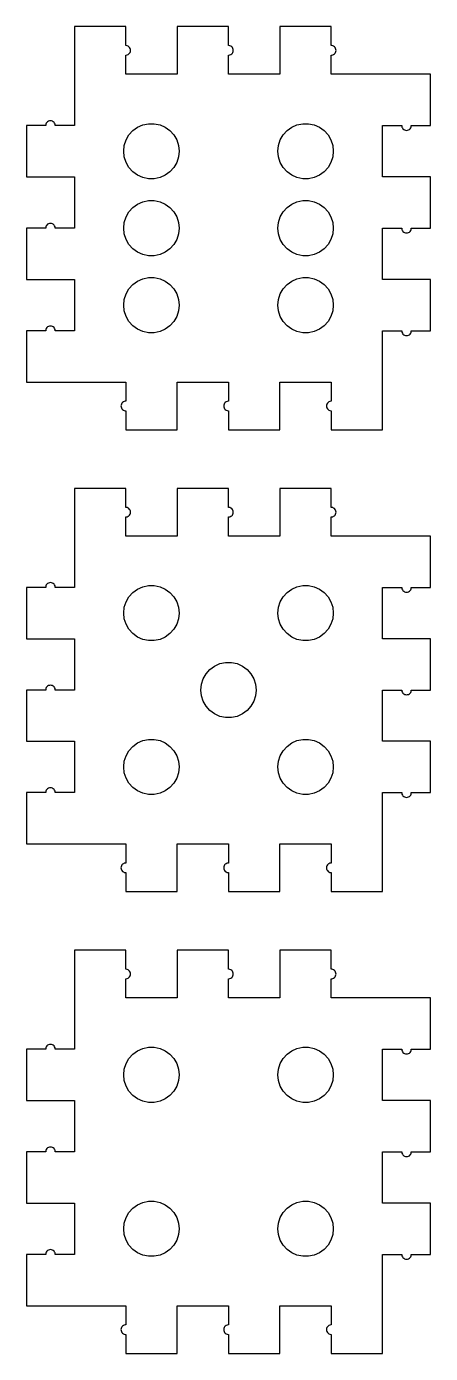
# Model space of a CAD drawing. Header units: metres. Extents: x -3 to 23, y -3 to 173.
# Drawn here: x -3.1 to 23.1, y 86.9 to 173.1 of the extents above; entities that cross this region are included whole.
import ezdxf

# ---------------------------------------------------------------- set-up
doc = ezdxf.new("R2010")
doc.units = ezdxf.units.M

msp = doc.modelspace()

# ---------------------------------------------------------------- linework, layer by layer
for p, q in [((3.33333, 173.1), (0, 173.1)), ((0, 173.1), (0, 166.667)), ((3.33333, 171.858), (3.33333, 173.1)), ((9.99998, 173.1), (6.66666, 173.1)), ((6.66666, 173.1), (6.66666, 170)), ((9.99998, 171.858), (9.99998, 173.1)), ((16.6667, 173.1), (13.3333, 173.1)), ((13.3333, 173.1), (13.3333, 170)), ((16.6667, 171.858), (16.6667, 173.1)), ((3.36572, 171.858), (3.33333, 171.858)), ((3.42912, 171.845), (3.36572, 171.858)), ((3.48833, 171.818), (3.42912, 171.845)), ((3.54076, 171.78), (3.48833, 171.818)), ((3.58412, 171.732), (3.54076, 171.78)), ((3.61653, 171.676), (3.58412, 171.732)), ((3.63655, 171.614), (3.61653, 171.676)), ((3.64333, 171.55), (3.63655, 171.614)), ((3.63655, 171.486), (3.64333, 171.55)), ((10.0324, 171.858), (9.99998, 171.858)), ((10.0958, 171.845), (10.0324, 171.858)), ((10.155, 171.818), (10.0958, 171.845)), ((10.2074, 171.78), (10.155, 171.818)), ((10.2508, 171.732), (10.2074, 171.78)), ((10.2832, 171.676), (10.2508, 171.732)), ((10.3032, 171.614), (10.2832, 171.676)), ((10.31, 171.55), (10.3032, 171.614)), ((10.3032, 171.486), (10.31, 171.55)), ((16.6991, 171.858), (16.6667, 171.858)), ((16.7625, 171.845), (16.6991, 171.858)), ((16.8217, 171.818), (16.7625, 171.845)), ((16.8741, 171.78), (16.8217, 171.818)), ((16.9174, 171.732), (16.8741, 171.78)), ((16.9499, 171.676), (16.9174, 171.732)), ((16.9699, 171.614), (16.9499, 171.676)), ((16.9767, 171.55), (16.9699, 171.614)), ((16.9699, 171.486), (16.9767, 171.55)), ((3.33333, 170), (3.33333, 171.242)), ((3.33333, 171.242), (3.36572, 171.242)), ((3.36572, 171.242), (3.42912, 171.255)), ((3.42912, 171.255), (3.48833, 171.282)), ((3.48833, 171.282), (3.54076, 171.32)), ((3.54076, 171.32), (3.58412, 171.368)), ((3.58412, 171.368), (3.61653, 171.424)), ((3.61653, 171.424), (3.63655, 171.486)), ((9.99998, 170), (9.99998, 171.242)), ((9.99998, 171.242), (10.0324, 171.242)), ((10.0324, 171.242), (10.0958, 171.255)), ((10.0958, 171.255), (10.155, 171.282)), ((10.155, 171.282), (10.2074, 171.32)), ((10.2074, 171.32), (10.2508, 171.368)), ((10.2508, 171.368), (10.2832, 171.424)), ((10.2832, 171.424), (10.3032, 171.486)), ((16.6667, 170), (16.6667, 171.242)), ((16.6667, 171.242), (16.6991, 171.242)), ((16.6991, 171.242), (16.7625, 171.255)), ((16.7625, 171.255), (16.8217, 171.282)), ((16.8217, 171.282), (16.8741, 171.32)), ((16.8741, 171.32), (16.9174, 171.368)), ((16.9174, 171.368), (16.9499, 171.424)), ((16.9499, 171.424), (16.9699, 171.486)), ((6.66666, 170), (3.33333, 170)), ((13.3333, 170), (9.99998, 170)), ((23.1, 170), (16.6667, 170)), ((23.1, 166.667), (23.1, 170)), ((-1.85829, 166.667), (-3.09999, 166.667)), ((-3.09999, 166.667), (-3.09999, 163.333)), ((-1.84482, 166.762), (-1.85829, 166.699)), ((-1.85829, 166.699), (-1.85829, 166.667)), ((-1.81845, 166.822), (-1.84482, 166.762)), ((-1.78036, 166.874), (-1.81845, 166.822)), ((-1.73219, 166.917), (-1.78036, 166.874)), ((-1.67607, 166.95), (-1.73219, 166.917)), ((-1.61444, 166.97), (-1.67607, 166.95)), ((-1.54999, 166.977), (-1.61444, 166.97)), ((-1.48553, 166.97), (-1.54999, 166.977)), ((-1.4239, 166.95), (-1.48553, 166.97)), ((-1.36777, 166.917), (-1.4239, 166.95)), ((-1.31961, 166.874), (-1.36777, 166.917)), ((-1.28152, 166.822), (-1.31961, 166.874)), ((-1.25516, 166.762), (-1.28152, 166.822)), ((-1.24168, 166.699), (-1.25516, 166.762)), ((-1.24168, 166.667), (-1.24168, 166.699)), ((0, 166.667), (-1.24168, 166.667)), ((3.79556, 166.338), (4.09999, 166.559)), ((4.09999, 166.559), (4.44376, 166.712)), ((4.44376, 166.712), (4.81184, 166.79)), ((4.81184, 166.79), (5.18814, 166.79)), ((5.18814, 166.79), (5.55623, 166.712)), ((5.55623, 166.712), (5.89999, 166.559)), ((5.89999, 166.559), (6.20442, 166.338)), ((13.7956, 166.338), (14.1, 166.559)), ((14.1, 166.559), (14.4438, 166.712)), ((14.4438, 166.712), (14.8118, 166.79)), ((14.8118, 166.79), (15.1881, 166.79)), ((15.1881, 166.79), (15.5562, 166.712)), ((15.5562, 166.712), (15.9, 166.559)), ((15.9, 166.559), (16.2044, 166.338)), ((20, 163.333), (20, 166.667)), ((20, 166.667), (21.2417, 166.667)), ((21.2417, 166.667), (21.2417, 166.634)), ((21.2417, 166.634), (21.2552, 166.571)), ((21.2552, 166.571), (21.2815, 166.512)), ((21.2815, 166.512), (21.3196, 166.459)), ((21.3196, 166.459), (21.3678, 166.416)), ((21.3678, 166.416), (21.4239, 166.383)), ((21.4239, 166.383), (21.4855, 166.363)), ((21.6144, 166.363), (21.6761, 166.383)), ((21.6761, 166.383), (21.7322, 166.416)), ((21.7322, 166.416), (21.7804, 166.459)), ((21.7804, 166.459), (21.8185, 166.512)), ((21.8185, 166.512), (21.8448, 166.571)), ((21.8448, 166.571), (21.8583, 166.634)), ((21.8583, 166.634), (21.8583, 166.667)), ((21.8583, 166.667), (23.1, 166.667)), ((3.23933, 165.374), (3.35561, 165.732)), ((3.35561, 165.732), (3.54376, 166.058)), ((3.54376, 166.058), (3.79556, 166.338)), ((6.20442, 166.338), (6.45622, 166.058)), ((6.45622, 166.058), (6.64438, 165.732)), ((6.64438, 165.732), (6.76065, 165.374)), ((13.2393, 165.374), (13.3556, 165.732)), ((13.3556, 165.732), (13.5438, 166.058)), ((13.5438, 166.058), (13.7956, 166.338)), ((16.2044, 166.338), (16.4562, 166.058)), ((16.4562, 166.058), (16.6444, 165.732)), ((16.6444, 165.732), (16.7607, 165.374)), ((21.4855, 166.363), (21.55, 166.357)), ((21.55, 166.357), (21.6144, 166.363)), ((3.2, 165), (3.23933, 165.374)), ((3.23933, 164.626), (3.2, 165)), ((6.76065, 165.374), (6.79999, 165)), ((6.79999, 165), (6.76065, 164.626)), ((13.2, 165), (13.2393, 165.374)), ((13.2393, 164.626), (13.2, 165)), ((16.7607, 165.374), (16.8, 165)), ((16.8, 165), (16.7607, 164.626)), ((3.35561, 164.268), (3.23933, 164.626)), ((3.54376, 163.942), (3.35561, 164.268)), ((3.79556, 163.662), (3.54376, 163.942)), ((6.45622, 163.942), (6.20442, 163.662)), ((6.64438, 164.268), (6.45622, 163.942)), ((6.76065, 164.626), (6.64438, 164.268)), ((13.3556, 164.268), (13.2393, 164.626)), ((13.5438, 163.942), (13.3556, 164.268)), ((13.7956, 163.662), (13.5438, 163.942)), ((16.4562, 163.942), (16.2044, 163.662)), ((16.6444, 164.268), (16.4562, 163.942)), ((16.7607, 164.626), (16.6444, 164.268)), ((-3.09999, 163.333), (0, 163.333)), ((0, 163.333), (0, 160)), ((4.09999, 163.441), (3.79556, 163.662)), ((4.44376, 163.288), (4.09999, 163.441)), ((4.81184, 163.21), (4.44376, 163.288)), ((5.18814, 163.21), (4.81184, 163.21)), ((5.55623, 163.288), (5.18814, 163.21)), ((5.89999, 163.441), (5.55623, 163.288)), ((6.20442, 163.662), (5.89999, 163.441)), ((14.1, 163.441), (13.7956, 163.662)), ((14.4438, 163.288), (14.1, 163.441)), ((14.8118, 163.21), (14.4438, 163.288)), ((15.1881, 163.21), (14.8118, 163.21)), ((15.5562, 163.288), (15.1881, 163.21)), ((15.9, 163.441), (15.5562, 163.288)), ((16.2044, 163.662), (15.9, 163.441)), ((23.1, 163.333), (20, 163.333)), ((23.1, 160), (23.1, 163.333)), ((3.54376, 161.058), (3.79556, 161.338)), ((3.79556, 161.338), (4.09999, 161.559)), ((4.09999, 161.559), (4.44376, 161.712)), ((4.44376, 161.712), (4.81184, 161.79)), ((4.81184, 161.79), (5.18814, 161.79)), ((5.18814, 161.79), (5.55623, 161.712)), ((5.55623, 161.712), (5.89999, 161.559)), ((5.89999, 161.559), (6.20442, 161.338)), ((6.20442, 161.338), (6.45622, 161.058)), ((13.5438, 161.058), (13.7956, 161.338)), ((13.7956, 161.338), (14.1, 161.559)), ((14.1, 161.559), (14.4438, 161.712)), ((14.4438, 161.712), (14.8118, 161.79)), ((14.8118, 161.79), (15.1881, 161.79)), ((15.1881, 161.79), (15.5562, 161.712)), ((15.5562, 161.712), (15.9, 161.559)), ((15.9, 161.559), (16.2044, 161.338)), ((16.2044, 161.338), (16.4562, 161.058)), ((3.2, 160), (3.23933, 160.374)), ((3.23933, 160.374), (3.35561, 160.732)), ((3.35561, 160.732), (3.54376, 161.058)), ((6.45622, 161.058), (6.64438, 160.732)), ((6.64438, 160.732), (6.76065, 160.374)), ((6.76065, 160.374), (6.79999, 160)), ((13.2, 160), (13.2393, 160.374)), ((13.2393, 160.374), (13.3556, 160.732)), ((13.3556, 160.732), (13.5438, 161.058)), ((16.4562, 161.058), (16.6444, 160.732)), ((16.6444, 160.732), (16.7607, 160.374)), ((16.7607, 160.374), (16.8, 160)), ((-1.85829, 160), (-3.09999, 160)), ((-3.09999, 160), (-3.09999, 156.667)), ((-1.84482, 160.096), (-1.85829, 160.032)), ((-1.85829, 160.032), (-1.85829, 160)), ((-1.81845, 160.155), (-1.84482, 160.096)), ((-1.78036, 160.207), (-1.81845, 160.155)), ((-1.73219, 160.251), (-1.78036, 160.207)), ((-1.67607, 160.283), (-1.73219, 160.251)), ((-1.61444, 160.303), (-1.67607, 160.283)), ((-1.54999, 160.31), (-1.61444, 160.303)), ((-1.48553, 160.303), (-1.54999, 160.31)), ((-1.4239, 160.283), (-1.48553, 160.303)), ((-1.36777, 160.251), (-1.4239, 160.283)), ((-1.31961, 160.207), (-1.36777, 160.251)), ((-1.28152, 160.155), (-1.31961, 160.207)), ((-1.25516, 160.096), (-1.28152, 160.155)), ((-1.24168, 160.032), (-1.25516, 160.096)), ((-1.24168, 160), (-1.24168, 160.032)), ((0, 160), (-1.24168, 160)), ((3.23933, 159.626), (3.2, 160)), ((3.35561, 159.268), (3.23933, 159.626)), ((6.76065, 159.626), (6.64438, 159.268)), ((6.79999, 160), (6.76065, 159.626)), ((13.2393, 159.626), (13.2, 160)), ((13.3556, 159.268), (13.2393, 159.626)), ((16.7607, 159.626), (16.6444, 159.268)), ((16.8, 160), (16.7607, 159.626)), ((20, 156.667), (20, 160)), ((20, 160), (21.2417, 160)), ((21.2417, 160), (21.2417, 159.968)), ((21.2417, 159.968), (21.2552, 159.904)), ((21.2552, 159.904), (21.2815, 159.845)), ((21.2815, 159.845), (21.3196, 159.793)), ((21.3196, 159.793), (21.3678, 159.749)), ((21.3678, 159.749), (21.4239, 159.717)), ((21.4239, 159.717), (21.4855, 159.697)), ((21.4855, 159.697), (21.55, 159.69)), ((21.55, 159.69), (21.6144, 159.697)), ((21.6144, 159.697), (21.6761, 159.717)), ((21.6761, 159.717), (21.7322, 159.749)), ((21.7322, 159.749), (21.7804, 159.793)), ((21.7804, 159.793), (21.8185, 159.845)), ((21.8185, 159.845), (21.8448, 159.904)), ((21.8448, 159.904), (21.8583, 159.968)), ((21.8583, 159.968), (21.8583, 160)), ((21.8583, 160), (23.1, 160)), ((3.54376, 158.942), (3.35561, 159.268)), ((3.79556, 158.662), (3.54376, 158.942)), ((4.09999, 158.441), (3.79556, 158.662)), ((6.20442, 158.662), (5.89999, 158.441)), ((6.45622, 158.942), (6.20442, 158.662)), ((6.64438, 159.268), (6.45622, 158.942)), ((13.5438, 158.942), (13.3556, 159.268)), ((13.7956, 158.662), (13.5438, 158.942)), ((14.1, 158.441), (13.7956, 158.662)), ((16.2044, 158.662), (15.9, 158.441)), ((16.4562, 158.942), (16.2044, 158.662)), ((16.6444, 159.268), (16.4562, 158.942)), ((4.44376, 158.288), (4.09999, 158.441)), ((4.81184, 158.21), (4.44376, 158.288)), ((5.18814, 158.21), (4.81184, 158.21)), ((5.55623, 158.288), (5.18814, 158.21)), ((5.89999, 158.441), (5.55623, 158.288)), ((14.4438, 158.288), (14.1, 158.441)), ((14.8118, 158.21), (14.4438, 158.288)), ((15.1881, 158.21), (14.8118, 158.21)), ((15.5562, 158.288), (15.1881, 158.21)), ((15.9, 158.441), (15.5562, 158.288)), ((-3.09999, 156.667), (0, 156.667)), ((0, 156.667), (0, 153.333)), ((3.35561, 155.732), (3.54376, 156.058)), ((3.54376, 156.058), (3.79556, 156.338)), ((3.79556, 156.338), (4.09999, 156.559)), ((4.09999, 156.559), (4.44376, 156.712)), ((4.44376, 156.712), (4.81184, 156.79)), ((4.81184, 156.79), (5.18814, 156.79)), ((5.18814, 156.79), (5.55623, 156.712)), ((5.55623, 156.712), (5.89999, 156.559)), ((5.89999, 156.559), (6.20442, 156.338)), ((6.20442, 156.338), (6.45622, 156.058)), ((6.45622, 156.058), (6.64438, 155.732)), ((13.3556, 155.732), (13.5438, 156.058)), ((13.5438, 156.058), (13.7956, 156.338)), ((13.7956, 156.338), (14.1, 156.559)), ((14.1, 156.559), (14.4438, 156.712)), ((14.4438, 156.712), (14.8118, 156.79)), ((14.8118, 156.79), (15.1881, 156.79)), ((15.1881, 156.79), (15.5562, 156.712)), ((15.5562, 156.712), (15.9, 156.559)), ((15.9, 156.559), (16.2044, 156.338)), ((16.2044, 156.338), (16.4562, 156.058)), ((16.4562, 156.058), (16.6444, 155.732)), ((23.1, 156.667), (20, 156.667)), ((23.1, 153.333), (23.1, 156.667)), ((3.2, 155), (3.23933, 155.374)), ((3.23933, 155.374), (3.35561, 155.732)), ((6.64438, 155.732), (6.76065, 155.374)), ((6.76065, 155.374), (6.79999, 155)), ((13.2, 155), (13.2393, 155.374)), ((13.2393, 155.374), (13.3556, 155.732)), ((16.6444, 155.732), (16.7607, 155.374)), ((16.7607, 155.374), (16.8, 155)), ((3.23933, 154.626), (3.2, 155)), ((3.35561, 154.268), (3.23933, 154.626)), ((6.76065, 154.626), (6.64438, 154.268)), ((6.79999, 155), (6.76065, 154.626)), ((13.2393, 154.626), (13.2, 155)), ((13.3556, 154.268), (13.2393, 154.626)), ((16.7607, 154.626), (16.6444, 154.268)), ((16.8, 155), (16.7607, 154.626)), ((-1.81845, 153.488), (-1.84482, 153.429)), ((-1.78036, 153.541), (-1.81845, 153.488)), ((-1.73219, 153.584), (-1.78036, 153.541)), ((-1.67607, 153.617), (-1.73219, 153.584)), ((-1.61444, 153.637), (-1.67607, 153.617)), ((-1.54999, 153.643), (-1.61444, 153.637)), ((-1.48553, 153.637), (-1.54999, 153.643)), ((-1.4239, 153.617), (-1.48553, 153.637)), ((-1.36777, 153.584), (-1.4239, 153.617)), ((-1.31961, 153.541), (-1.36777, 153.584)), ((-1.28152, 153.488), (-1.31961, 153.541)), ((-1.25516, 153.429), (-1.28152, 153.488)), ((3.54376, 153.942), (3.35561, 154.268)), ((3.79556, 153.662), (3.54376, 153.942)), ((4.09999, 153.441), (3.79556, 153.662)), ((4.44376, 153.288), (4.09999, 153.441)), ((5.89999, 153.441), (5.55623, 153.288)), ((6.20442, 153.662), (5.89999, 153.441)), ((6.45622, 153.942), (6.20442, 153.662)), ((6.64438, 154.268), (6.45622, 153.942)), ((13.5438, 153.942), (13.3556, 154.268)), ((13.7956, 153.662), (13.5438, 153.942)), ((14.1, 153.441), (13.7956, 153.662)), ((14.4438, 153.288), (14.1, 153.441)), ((15.9, 153.441), (15.5562, 153.288)), ((16.2044, 153.662), (15.9, 153.441)), ((16.4562, 153.942), (16.2044, 153.662)), ((16.6444, 154.268), (16.4562, 153.942)), ((-1.85829, 153.333), (-3.09999, 153.333)), ((-3.09999, 153.333), (-3.09999, 150)), ((-1.84482, 153.429), (-1.85829, 153.366)), ((-1.85829, 153.366), (-1.85829, 153.333)), ((-1.24168, 153.366), (-1.25516, 153.429)), ((-1.24168, 153.333), (-1.24168, 153.366)), ((0, 153.333), (-1.24168, 153.333)), ((4.81184, 153.21), (4.44376, 153.288)), ((5.18814, 153.21), (4.81184, 153.21)), ((5.55623, 153.288), (5.18814, 153.21)), ((14.8118, 153.21), (14.4438, 153.288)), ((15.1881, 153.21), (14.8118, 153.21)), ((15.5562, 153.288), (15.1881, 153.21)), ((20, 146.9), (20, 153.333)), ((20, 153.333), (21.2417, 153.333)), ((21.2417, 153.333), (21.2417, 153.301)), ((21.2417, 153.301), (21.2552, 153.238)), ((21.2552, 153.238), (21.2815, 153.178)), ((21.2815, 153.178), (21.3196, 153.126)), ((21.3196, 153.126), (21.3678, 153.083)), ((21.3678, 153.083), (21.4239, 153.05)), ((21.4239, 153.05), (21.4855, 153.03)), ((21.4855, 153.03), (21.55, 153.023)), ((21.55, 153.023), (21.6144, 153.03)), ((21.6144, 153.03), (21.6761, 153.05)), ((21.6761, 153.05), (21.7322, 153.083)), ((21.7322, 153.083), (21.7804, 153.126)), ((21.7804, 153.126), (21.8185, 153.178)), ((21.8185, 153.178), (21.8448, 153.238)), ((21.8448, 153.238), (21.8583, 153.301)), ((21.8583, 153.301), (21.8583, 153.333)), ((21.8583, 153.333), (23.1, 153.333)), ((-3.09999, 150), (3.33334, 150)), ((3.33334, 150), (3.33334, 148.758)), ((6.66667, 150), (10, 150)), ((6.66667, 146.9), (6.66667, 150)), ((10, 150), (10, 148.758)), ((13.3333, 146.9), (13.3333, 150)), ((13.3333, 150), (16.6667, 150)), ((16.6667, 150), (16.6667, 148.758)), ((3.03012, 148.514), (3.02335, 148.45)), ((3.02335, 148.45), (3.03012, 148.386)), ((3.05014, 148.576), (3.03012, 148.514)), ((3.03012, 148.386), (3.05014, 148.324)), ((3.08255, 148.632), (3.05014, 148.576)), ((3.05014, 148.324), (3.08255, 148.268)), ((3.12592, 148.68), (3.08255, 148.632)), ((3.08255, 148.268), (3.12592, 148.22)), ((3.17834, 148.718), (3.12592, 148.68)), ((3.23755, 148.745), (3.17834, 148.718)), ((3.30095, 148.758), (3.23755, 148.745)), ((3.33334, 148.758), (3.30095, 148.758)), ((9.69679, 148.514), (9.69002, 148.45)), ((9.69002, 148.45), (9.69679, 148.386)), ((9.71681, 148.576), (9.69679, 148.514)), ((9.69679, 148.386), (9.71681, 148.324)), ((9.74922, 148.632), (9.71681, 148.576)), ((9.71681, 148.324), (9.74922, 148.268)), ((9.79259, 148.68), (9.74922, 148.632)), ((9.74922, 148.268), (9.79259, 148.22)), ((9.84502, 148.718), (9.79259, 148.68)), ((9.90422, 148.745), (9.84502, 148.718)), ((9.96762, 148.758), (9.90422, 148.745)), ((10, 148.758), (9.96762, 148.758)), ((16.3634, 148.514), (16.3567, 148.45)), ((16.3567, 148.45), (16.3634, 148.386)), ((16.3835, 148.576), (16.3634, 148.514)), ((16.3634, 148.386), (16.3835, 148.324)), ((16.4159, 148.632), (16.3835, 148.576)), ((16.3835, 148.324), (16.4159, 148.268)), ((16.4592, 148.68), (16.4159, 148.632)), ((16.4159, 148.268), (16.4592, 148.22)), ((16.5117, 148.718), (16.4592, 148.68)), ((16.5709, 148.745), (16.5117, 148.718)), ((16.6343, 148.758), (16.5709, 148.745)), ((16.6667, 148.758), (16.6343, 148.758)), ((3.12592, 148.22), (3.17834, 148.182)), ((3.17834, 148.182), (3.23755, 148.155)), ((3.23755, 148.155), (3.30095, 148.142)), ((3.30095, 148.142), (3.33334, 148.142)), ((3.33334, 148.142), (3.33334, 146.9)), ((9.79259, 148.22), (9.84502, 148.182)), ((9.84502, 148.182), (9.90422, 148.155)), ((9.90422, 148.155), (9.96762, 148.142)), ((9.96762, 148.142), (10, 148.142)), ((10, 148.142), (10, 146.9)), ((16.4592, 148.22), (16.5117, 148.182)), ((16.5117, 148.182), (16.5709, 148.155)), ((16.5709, 148.155), (16.6343, 148.142)), ((16.6343, 148.142), (16.6667, 148.142)), ((16.6667, 148.142), (16.6667, 146.9)), ((3.33334, 146.9), (6.66667, 146.9)), ((10, 146.9), (13.3333, 146.9)), ((16.6667, 146.9), (20, 146.9)), ((3.33333, 143.1), (0, 143.1)), ((0, 143.1), (0, 136.667)), ((3.33333, 141.858), (3.33333, 143.1)), ((9.99998, 143.1), (6.66666, 143.1)), ((6.66666, 143.1), (6.66666, 140)), ((9.99998, 141.858), (9.99998, 143.1)), ((16.6667, 143.1), (13.3333, 143.1)), ((13.3333, 143.1), (13.3333, 140)), ((16.6667, 141.858), (16.6667, 143.1)), ((3.36572, 141.858), (3.33333, 141.858)), ((3.42912, 141.845), (3.36572, 141.858)), ((3.48833, 141.818), (3.42912, 141.845)), ((3.54076, 141.78), (3.48833, 141.818)), ((3.58412, 141.732), (3.54076, 141.78)), ((3.54076, 141.32), (3.58412, 141.368)), ((3.61653, 141.676), (3.58412, 141.732)), ((3.58412, 141.368), (3.61653, 141.424)), ((3.63655, 141.614), (3.61653, 141.676)), ((3.61653, 141.424), (3.63655, 141.486)), ((3.64333, 141.55), (3.63655, 141.614)), ((3.63655, 141.486), (3.64333, 141.55)), ((10.0324, 141.858), (9.99998, 141.858)), ((10.0958, 141.845), (10.0324, 141.858)), ((10.155, 141.818), (10.0958, 141.845)), ((10.2074, 141.78), (10.155, 141.818)), ((10.2508, 141.732), (10.2074, 141.78)), ((10.2074, 141.32), (10.2508, 141.368)), ((10.2832, 141.676), (10.2508, 141.732)), ((10.2508, 141.368), (10.2832, 141.424)), ((10.3032, 141.614), (10.2832, 141.676)), ((10.2832, 141.424), (10.3032, 141.486)), ((10.31, 141.55), (10.3032, 141.614)), ((10.3032, 141.486), (10.31, 141.55)), ((16.6991, 141.858), (16.6667, 141.858)), ((16.7625, 141.845), (16.6991, 141.858)), ((16.8217, 141.818), (16.7625, 141.845)), ((16.8741, 141.78), (16.8217, 141.818)), ((16.9174, 141.732), (16.8741, 141.78)), ((16.8741, 141.32), (16.9174, 141.368)), ((16.9499, 141.676), (16.9174, 141.732)), ((16.9174, 141.368), (16.9499, 141.424)), ((16.9699, 141.614), (16.9499, 141.676)), ((16.9499, 141.424), (16.9699, 141.486)), ((16.9767, 141.55), (16.9699, 141.614)), ((16.9699, 141.486), (16.9767, 141.55)), ((3.33333, 140), (3.33333, 141.242)), ((3.33333, 141.242), (3.36572, 141.242)), ((3.36572, 141.242), (3.42912, 141.255)), ((3.42912, 141.255), (3.48833, 141.282)), ((3.48833, 141.282), (3.54076, 141.32)), ((9.99998, 140), (9.99998, 141.242)), ((9.99998, 141.242), (10.0324, 141.242)), ((10.0324, 141.242), (10.0958, 141.255)), ((10.0958, 141.255), (10.155, 141.282)), ((10.155, 141.282), (10.2074, 141.32)), ((16.6667, 140), (16.6667, 141.242)), ((16.6667, 141.242), (16.6991, 141.242)), ((16.6991, 141.242), (16.7625, 141.255)), ((16.7625, 141.255), (16.8217, 141.282)), ((16.8217, 141.282), (16.8741, 141.32)), ((6.66666, 140), (3.33333, 140)), ((13.3333, 140), (9.99998, 140)), ((23.1, 140), (16.6667, 140)), ((23.1, 136.667), (23.1, 140)), ((-1.85829, 136.667), (-3.09999, 136.667)), ((-3.09999, 136.667), (-3.09999, 133.333)), ((-1.84482, 136.762), (-1.85829, 136.699)), ((-1.85829, 136.699), (-1.85829, 136.667)), ((-1.81845, 136.822), (-1.84482, 136.762)), ((-1.78036, 136.874), (-1.81845, 136.822)), ((-1.73219, 136.917), (-1.78036, 136.874)), ((-1.67607, 136.95), (-1.73219, 136.917)), ((-1.61444, 136.97), (-1.67607, 136.95)), ((-1.54999, 136.977), (-1.61444, 136.97)), ((-1.48553, 136.97), (-1.54999, 136.977)), ((-1.4239, 136.95), (-1.48553, 136.97)), ((-1.36777, 136.917), (-1.4239, 136.95)), ((-1.31961, 136.874), (-1.36777, 136.917)), ((-1.28152, 136.822), (-1.31961, 136.874)), ((-1.25516, 136.762), (-1.28152, 136.822)), ((-1.24168, 136.699), (-1.25516, 136.762)), ((-1.24168, 136.667), (-1.24168, 136.699)), ((0, 136.667), (-1.24168, 136.667)), ((3.54376, 136.058), (3.79556, 136.338)), ((3.79556, 136.338), (4.09999, 136.559)), ((4.09999, 136.559), (4.44376, 136.712)), ((4.44376, 136.712), (4.81184, 136.79)), ((4.81184, 136.79), (5.18814, 136.79)), ((5.18814, 136.79), (5.55623, 136.712)), ((5.55623, 136.712), (5.89999, 136.559)), ((5.89999, 136.559), (6.20442, 136.338)), ((6.20442, 136.338), (6.45622, 136.058)), ((13.5438, 136.058), (13.7956, 136.338)), ((13.7956, 136.338), (14.1, 136.559)), ((14.1, 136.559), (14.4438, 136.712)), ((14.4438, 136.712), (14.8118, 136.79)), ((14.8118, 136.79), (15.1881, 136.79)), ((15.1881, 136.79), (15.5562, 136.712)), ((15.5562, 136.712), (15.9, 136.559)), ((15.9, 136.559), (16.2044, 136.338)), ((16.2044, 136.338), (16.4562, 136.058)), ((20, 133.333), (20, 136.667)), ((20, 136.667), (21.2417, 136.667)), ((21.2417, 136.667), (21.2417, 136.634)), ((21.2417, 136.634), (21.2552, 136.571)), ((21.2552, 136.571), (21.2815, 136.512)), ((21.2815, 136.512), (21.3196, 136.459)), ((21.3196, 136.459), (21.3678, 136.416)), ((21.3678, 136.416), (21.4239, 136.383)), ((21.4239, 136.383), (21.4855, 136.363)), ((21.4855, 136.363), (21.55, 136.357)), ((21.55, 136.357), (21.6144, 136.363)), ((21.6144, 136.363), (21.6761, 136.383)), ((21.6761, 136.383), (21.7322, 136.416)), ((21.7322, 136.416), (21.7804, 136.459)), ((21.7804, 136.459), (21.8185, 136.512)), ((21.8185, 136.512), (21.8448, 136.571)), ((21.8448, 136.571), (21.8583, 136.634)), ((21.8583, 136.634), (21.8583, 136.667)), ((21.8583, 136.667), (23.1, 136.667)), ((3.2, 135), (3.23933, 135.374)), ((3.23933, 135.374), (3.35561, 135.732)), ((3.35561, 135.732), (3.54376, 136.058)), ((6.45622, 136.058), (6.64438, 135.732)), ((6.64438, 135.732), (6.76065, 135.374)), ((6.76065, 135.374), (6.79999, 135)), ((13.2, 135), (13.2393, 135.374)), ((13.2393, 135.374), (13.3556, 135.732)), ((13.3556, 135.732), (13.5438, 136.058)), ((16.4562, 136.058), (16.6444, 135.732)), ((16.6444, 135.732), (16.7607, 135.374)), ((16.7607, 135.374), (16.8, 135)), ((3.23933, 134.626), (3.2, 135)), ((3.35561, 134.268), (3.23933, 134.626)), ((6.76065, 134.626), (6.64438, 134.268)), ((6.79999, 135), (6.76065, 134.626)), ((13.2393, 134.626), (13.2, 135)), ((13.3556, 134.268), (13.2393, 134.626)), ((16.7607, 134.626), (16.6444, 134.268)), ((16.8, 135), (16.7607, 134.626)), ((3.54376, 133.942), (3.35561, 134.268)), ((3.79556, 133.662), (3.54376, 133.942)), ((4.09999, 133.441), (3.79556, 133.662)), ((6.20442, 133.662), (5.89999, 133.441)), ((6.45622, 133.942), (6.20442, 133.662)), ((6.64438, 134.268), (6.45622, 133.942)), ((13.5438, 133.942), (13.3556, 134.268)), ((13.7956, 133.662), (13.5438, 133.942)), ((14.1, 133.441), (13.7956, 133.662)), ((16.2044, 133.662), (15.9, 133.441)), ((16.4562, 133.942), (16.2044, 133.662)), ((16.6444, 134.268), (16.4562, 133.942)), ((-3.09999, 133.333), (0, 133.333)), ((0, 133.333), (0, 130)), ((4.44376, 133.288), (4.09999, 133.441)), ((4.81184, 133.21), (4.44376, 133.288)), ((5.18814, 133.21), (4.81184, 133.21)), ((5.55623, 133.288), (5.18814, 133.21)), ((5.89999, 133.441), (5.55623, 133.288)), ((14.4438, 133.288), (14.1, 133.441)), ((14.8118, 133.21), (14.4438, 133.288)), ((15.1881, 133.21), (14.8118, 133.21)), ((15.5562, 133.288), (15.1881, 133.21)), ((15.9, 133.441), (15.5562, 133.288)), ((23.1, 133.333), (20, 133.333)), ((23.1, 130), (23.1, 133.333)), ((8.35561, 130.732), (8.54376, 131.058)), ((8.54376, 131.058), (8.79556, 131.338)), ((8.79556, 131.338), (9.09999, 131.559)), ((9.09999, 131.559), (9.44376, 131.712)), ((9.44376, 131.712), (9.81184, 131.79)), ((9.81184, 131.79), (10.1881, 131.79)), ((10.1881, 131.79), (10.5562, 131.712)), ((10.5562, 131.712), (10.9, 131.559)), ((10.9, 131.559), (11.2044, 131.338)), ((11.2044, 131.338), (11.4562, 131.058)), ((11.4562, 131.058), (11.6444, 130.732)), ((-1.78036, 130.207), (-1.81845, 130.155)), ((-1.73219, 130.251), (-1.78036, 130.207)), ((-1.67607, 130.283), (-1.73219, 130.251)), ((-1.61444, 130.303), (-1.67607, 130.283)), ((-1.54999, 130.31), (-1.61444, 130.303)), ((-1.48553, 130.303), (-1.54999, 130.31)), ((-1.4239, 130.283), (-1.48553, 130.303)), ((-1.36777, 130.251), (-1.4239, 130.283)), ((-1.31961, 130.207), (-1.36777, 130.251)), ((-1.28152, 130.155), (-1.31961, 130.207)), ((8.2, 130), (8.23933, 130.374)), ((8.23933, 130.374), (8.35561, 130.732)), ((11.6444, 130.732), (11.7607, 130.374)), ((11.7607, 130.374), (11.8, 130)), ((-1.85829, 130), (-3.09999, 130)), ((-3.09999, 130), (-3.09999, 126.667)), ((-1.84482, 130.096), (-1.85829, 130.032)), ((-1.85829, 130.032), (-1.85829, 130)), ((-1.81845, 130.155), (-1.84482, 130.096)), ((-1.25516, 130.096), (-1.28152, 130.155)), ((-1.24168, 130.032), (-1.25516, 130.096)), ((-1.24168, 130), (-1.24168, 130.032)), ((0, 130), (-1.24168, 130)), ((8.23933, 129.626), (8.2, 130)), ((8.35561, 129.268), (8.23933, 129.626)), ((11.7607, 129.626), (11.6444, 129.268)), ((11.8, 130), (11.7607, 129.626)), ((20, 126.667), (20, 130)), ((20, 130), (21.2417, 130)), ((21.2417, 130), (21.2417, 129.968)), ((21.2417, 129.968), (21.2552, 129.904)), ((21.2552, 129.904), (21.2815, 129.845)), ((21.2815, 129.845), (21.3196, 129.793)), ((21.3196, 129.793), (21.3678, 129.749)), ((21.3678, 129.749), (21.4239, 129.717)), ((21.4239, 129.717), (21.4855, 129.697)), ((21.4855, 129.697), (21.55, 129.69)), ((21.55, 129.69), (21.6144, 129.697)), ((21.6144, 129.697), (21.6761, 129.717)), ((21.6761, 129.717), (21.7322, 129.749)), ((21.7322, 129.749), (21.7804, 129.793)), ((21.7804, 129.793), (21.8185, 129.845)), ((21.8185, 129.845), (21.8448, 129.904)), ((21.8448, 129.904), (21.8583, 129.968)), ((21.8583, 129.968), (21.8583, 130)), ((21.8583, 130), (23.1, 130)), ((8.54376, 128.942), (8.35561, 129.268)), ((8.79556, 128.662), (8.54376, 128.942)), ((9.09999, 128.441), (8.79556, 128.662)), ((9.44376, 128.288), (9.09999, 128.441)), ((10.9, 128.441), (10.5562, 128.288)), ((11.2044, 128.662), (10.9, 128.441)), ((11.4562, 128.942), (11.2044, 128.662)), ((11.6444, 129.268), (11.4562, 128.942)), ((9.81184, 128.21), (9.44376, 128.288)), ((10.1881, 128.21), (9.81184, 128.21)), ((10.5562, 128.288), (10.1881, 128.21)), ((4.44376, 126.712), (4.81184, 126.79)), ((4.81184, 126.79), (5.18814, 126.79)), ((5.18814, 126.79), (5.55623, 126.712)), ((14.4438, 126.712), (14.8118, 126.79)), ((14.8118, 126.79), (15.1881, 126.79)), ((15.1881, 126.79), (15.5562, 126.712)), ((-3.09999, 126.667), (0, 126.667)), ((0, 126.667), (0, 123.333)), ((3.35561, 125.732), (3.54376, 126.058)), ((3.54376, 126.058), (3.79556, 126.338)), ((3.79556, 126.338), (4.09999, 126.559)), ((4.09999, 126.559), (4.44376, 126.712)), ((5.55623, 126.712), (5.89999, 126.559)), ((5.89999, 126.559), (6.20442, 126.338)), ((6.20442, 126.338), (6.45622, 126.058)), ((6.45622, 126.058), (6.64438, 125.732)), ((13.3556, 125.732), (13.5438, 126.058)), ((13.5438, 126.058), (13.7956, 126.338)), ((13.7956, 126.338), (14.1, 126.559)), ((14.1, 126.559), (14.4438, 126.712)), ((15.5562, 126.712), (15.9, 126.559)), ((15.9, 126.559), (16.2044, 126.338)), ((16.2044, 126.338), (16.4562, 126.058)), ((16.4562, 126.058), (16.6444, 125.732)), ((23.1, 126.667), (20, 126.667)), ((23.1, 123.333), (23.1, 126.667)), ((3.2, 125), (3.23933, 125.374)), ((3.23933, 124.626), (3.2, 125)), ((3.23933, 125.374), (3.35561, 125.732)), ((6.64438, 125.732), (6.76065, 125.374)), ((6.76065, 125.374), (6.79999, 125)), ((6.79999, 125), (6.76065, 124.626)), ((13.2, 125), (13.2393, 125.374)), ((13.2393, 124.626), (13.2, 125)), ((13.2393, 125.374), (13.3556, 125.732)), ((16.6444, 125.732), (16.7607, 125.374)), ((16.7607, 125.374), (16.8, 125)), ((16.8, 125), (16.7607, 124.626)), ((3.35561, 124.268), (3.23933, 124.626)), ((3.54376, 123.942), (3.35561, 124.268)), ((6.64438, 124.268), (6.45622, 123.942)), ((6.76065, 124.626), (6.64438, 124.268)), ((13.3556, 124.268), (13.2393, 124.626)), ((13.5438, 123.942), (13.3556, 124.268)), ((16.6444, 124.268), (16.4562, 123.942)), ((16.7607, 124.626), (16.6444, 124.268)), ((-1.85829, 123.333), (-3.09999, 123.333)), ((-3.09999, 123.333), (-3.09999, 120)), ((-1.84482, 123.429), (-1.85829, 123.366)), ((-1.85829, 123.366), (-1.85829, 123.333)), ((-1.81845, 123.488), (-1.84482, 123.429)), ((-1.78036, 123.541), (-1.81845, 123.488)), ((-1.73219, 123.584), (-1.78036, 123.541)), ((-1.67607, 123.617), (-1.73219, 123.584)), ((-1.61444, 123.637), (-1.67607, 123.617)), ((-1.54999, 123.643), (-1.61444, 123.637)), ((-1.48553, 123.637), (-1.54999, 123.643)), ((-1.4239, 123.617), (-1.48553, 123.637)), ((-1.36777, 123.584), (-1.4239, 123.617)), ((-1.31961, 123.541), (-1.36777, 123.584)), ((-1.28152, 123.488), (-1.31961, 123.541)), ((-1.25516, 123.429), (-1.28152, 123.488)), ((-1.24168, 123.366), (-1.25516, 123.429)), ((-1.24168, 123.333), (-1.24168, 123.366)), ((0, 123.333), (-1.24168, 123.333)), ((3.79556, 123.662), (3.54376, 123.942)), ((4.09999, 123.441), (3.79556, 123.662)), ((4.44376, 123.288), (4.09999, 123.441)), ((4.81184, 123.21), (4.44376, 123.288)), ((5.55623, 123.288), (5.18814, 123.21)), ((5.89999, 123.441), (5.55623, 123.288)), ((6.20442, 123.662), (5.89999, 123.441)), ((6.45622, 123.942), (6.20442, 123.662)), ((13.7956, 123.662), (13.5438, 123.942)), ((14.1, 123.441), (13.7956, 123.662)), ((14.4438, 123.288), (14.1, 123.441)), ((14.8118, 123.21), (14.4438, 123.288)), ((15.5562, 123.288), (15.1881, 123.21)), ((15.9, 123.441), (15.5562, 123.288)), ((16.2044, 123.662), (15.9, 123.441)), ((16.4562, 123.942), (16.2044, 123.662)), ((20, 116.9), (20, 123.333)), ((20, 123.333), (21.2417, 123.333)), ((21.2417, 123.333), (21.2417, 123.301)), ((21.2417, 123.301), (21.2552, 123.238)), ((21.8448, 123.238), (21.8583, 123.301)), ((21.8583, 123.301), (21.8583, 123.333)), ((21.8583, 123.333), (23.1, 123.333)), ((5.18814, 123.21), (4.81184, 123.21)), ((15.1881, 123.21), (14.8118, 123.21)), ((21.2552, 123.238), (21.2815, 123.178)), ((21.2815, 123.178), (21.3196, 123.126)), ((21.3196, 123.126), (21.3678, 123.083)), ((21.3678, 123.083), (21.4239, 123.05)), ((21.4239, 123.05), (21.4855, 123.03)), ((21.4855, 123.03), (21.55, 123.023)), ((21.55, 123.023), (21.6144, 123.03)), ((21.6144, 123.03), (21.6761, 123.05)), ((21.6761, 123.05), (21.7322, 123.083)), ((21.7322, 123.083), (21.7804, 123.126)), ((21.7804, 123.126), (21.8185, 123.178)), ((21.8185, 123.178), (21.8448, 123.238)), ((-3.09999, 120), (3.33334, 120)), ((3.33334, 120), (3.33334, 118.758)), ((6.66667, 120), (10, 120)), ((6.66667, 116.9), (6.66667, 120)), ((10, 120), (10, 118.758)), ((13.3333, 116.9), (13.3333, 120)), ((13.3333, 120), (16.6667, 120)), ((16.6667, 120), (16.6667, 118.758)), ((3.03012, 118.514), (3.02335, 118.45)), ((3.02335, 118.45), (3.03012, 118.386)), ((3.05014, 118.576), (3.03012, 118.514)), ((3.03012, 118.386), (3.05014, 118.324)), ((3.08255, 118.632), (3.05014, 118.576)), ((3.05014, 118.324), (3.08255, 118.268)), ((3.12592, 118.68), (3.08255, 118.632)), ((3.08255, 118.268), (3.12592, 118.22)), ((3.17834, 118.718), (3.12592, 118.68)), ((3.12592, 118.22), (3.17834, 118.182)), ((3.23755, 118.745), (3.17834, 118.718)), ((3.17834, 118.182), (3.23755, 118.155)), ((3.30095, 118.758), (3.23755, 118.745)), ((3.23755, 118.155), (3.30095, 118.142)), ((3.33334, 118.758), (3.30095, 118.758)), ((3.30095, 118.142), (3.33334, 118.142)), ((3.33334, 118.142), (3.33334, 116.9)), ((9.69679, 118.514), (9.69002, 118.45)), ((9.69002, 118.45), (9.69679, 118.386)), ((9.71681, 118.576), (9.69679, 118.514)), ((9.69679, 118.386), (9.71681, 118.324)), ((9.74922, 118.632), (9.71681, 118.576)), ((9.71681, 118.324), (9.74922, 118.268)), ((9.79259, 118.68), (9.74922, 118.632)), ((9.74922, 118.268), (9.79259, 118.22)), ((9.84502, 118.718), (9.79259, 118.68)), ((9.79259, 118.22), (9.84502, 118.182)), ((9.90422, 118.745), (9.84502, 118.718)), ((9.84502, 118.182), (9.90422, 118.155)), ((9.96762, 118.758), (9.90422, 118.745)), ((9.90422, 118.155), (9.96762, 118.142)), ((10, 118.758), (9.96762, 118.758)), ((9.96762, 118.142), (10, 118.142)), ((10, 118.142), (10, 116.9)), ((16.3634, 118.514), (16.3567, 118.45)), ((16.3567, 118.45), (16.3634, 118.386)), ((16.3835, 118.576), (16.3634, 118.514)), ((16.3634, 118.386), (16.3835, 118.324)), ((16.4159, 118.632), (16.3835, 118.576)), ((16.3835, 118.324), (16.4159, 118.268)), ((16.4592, 118.68), (16.4159, 118.632)), ((16.4159, 118.268), (16.4592, 118.22)), ((16.5117, 118.718), (16.4592, 118.68)), ((16.4592, 118.22), (16.5117, 118.182)), ((16.5709, 118.745), (16.5117, 118.718)), ((16.5117, 118.182), (16.5709, 118.155)), ((16.6343, 118.758), (16.5709, 118.745)), ((16.5709, 118.155), (16.6343, 118.142)), ((16.6667, 118.758), (16.6343, 118.758)), ((16.6343, 118.142), (16.6667, 118.142)), ((16.6667, 118.142), (16.6667, 116.9)), ((3.33334, 116.9), (6.66667, 116.9)), ((10, 116.9), (13.3333, 116.9)), ((16.6667, 116.9), (20, 116.9)), ((3.33333, 113.1), (0, 113.1)), ((0, 113.1), (0, 106.667)), ((3.33333, 111.858), (3.33333, 113.1)), ((9.99998, 113.1), (6.66666, 113.1)), ((6.66666, 113.1), (6.66666, 110)), ((9.99998, 111.858), (9.99998, 113.1)), ((16.6667, 113.1), (13.3333, 113.1)), ((13.3333, 113.1), (13.3333, 110)), ((16.6667, 111.858), (16.6667, 113.1)), ((3.36572, 111.858), (3.33333, 111.858)), ((3.33333, 110), (3.33333, 111.242)), ((3.33333, 111.242), (3.36572, 111.242)), ((3.42912, 111.845), (3.36572, 111.858)), ((3.36572, 111.242), (3.42912, 111.255)), ((3.48833, 111.818), (3.42912, 111.845)), ((3.42912, 111.255), (3.48833, 111.282)), ((3.54076, 111.78), (3.48833, 111.818)), ((3.48833, 111.282), (3.54076, 111.32)), ((3.58412, 111.732), (3.54076, 111.78)), ((3.54076, 111.32), (3.58412, 111.368)), ((3.61653, 111.676), (3.58412, 111.732)), ((3.58412, 111.368), (3.61653, 111.424)), ((3.63655, 111.614), (3.61653, 111.676)), ((3.61653, 111.424), (3.63655, 111.486)), ((3.64333, 111.55), (3.63655, 111.614)), ((3.63655, 111.486), (3.64333, 111.55)), ((10.0324, 111.858), (9.99998, 111.858)), ((9.99998, 110), (9.99998, 111.242)), ((9.99998, 111.242), (10.0324, 111.242)), ((10.0958, 111.845), (10.0324, 111.858)), ((10.0324, 111.242), (10.0958, 111.255)), ((10.155, 111.818), (10.0958, 111.845)), ((10.0958, 111.255), (10.155, 111.282)), ((10.2074, 111.78), (10.155, 111.818)), ((10.155, 111.282), (10.2074, 111.32)), ((10.2508, 111.732), (10.2074, 111.78)), ((10.2074, 111.32), (10.2508, 111.368)), ((10.2832, 111.676), (10.2508, 111.732)), ((10.2508, 111.368), (10.2832, 111.424)), ((10.3032, 111.614), (10.2832, 111.676)), ((10.2832, 111.424), (10.3032, 111.486)), ((10.31, 111.55), (10.3032, 111.614)), ((10.3032, 111.486), (10.31, 111.55)), ((16.6991, 111.858), (16.6667, 111.858)), ((16.6667, 110), (16.6667, 111.242)), ((16.6667, 111.242), (16.6991, 111.242)), ((16.7625, 111.845), (16.6991, 111.858)), ((16.6991, 111.242), (16.7625, 111.255)), ((16.8217, 111.818), (16.7625, 111.845)), ((16.7625, 111.255), (16.8217, 111.282)), ((16.8741, 111.78), (16.8217, 111.818)), ((16.8217, 111.282), (16.8741, 111.32)), ((16.9174, 111.732), (16.8741, 111.78)), ((16.8741, 111.32), (16.9174, 111.368)), ((16.9499, 111.676), (16.9174, 111.732)), ((16.9174, 111.368), (16.9499, 111.424)), ((16.9699, 111.614), (16.9499, 111.676)), ((16.9499, 111.424), (16.9699, 111.486)), ((16.9767, 111.55), (16.9699, 111.614)), ((16.9699, 111.486), (16.9767, 111.55)), ((6.66666, 110), (3.33333, 110)), ((13.3333, 110), (9.99998, 110)), ((23.1, 110), (16.6667, 110)), ((23.1, 106.667), (23.1, 110)), ((-1.73219, 106.917), (-1.78036, 106.874)), ((-1.67607, 106.95), (-1.73219, 106.917)), ((-1.61444, 106.97), (-1.67607, 106.95)), ((-1.54999, 106.977), (-1.61444, 106.97)), ((-1.48553, 106.97), (-1.54999, 106.977)), ((-1.4239, 106.95), (-1.48553, 106.97)), ((-1.36777, 106.917), (-1.4239, 106.95)), ((-1.31961, 106.874), (-1.36777, 106.917)), ((-1.85829, 106.667), (-3.09999, 106.667)), ((-3.09999, 106.667), (-3.09999, 103.333)), ((-1.84482, 106.762), (-1.85829, 106.699)), ((-1.85829, 106.699), (-1.85829, 106.667)), ((-1.81845, 106.822), (-1.84482, 106.762)), ((-1.78036, 106.874), (-1.81845, 106.822)), ((-1.28152, 106.822), (-1.31961, 106.874)), ((-1.25516, 106.762), (-1.28152, 106.822)), ((-1.24168, 106.699), (-1.25516, 106.762)), ((-1.24168, 106.667), (-1.24168, 106.699)), ((0, 106.667), (-1.24168, 106.667)), ((3.35561, 105.732), (3.54376, 106.058)), ((3.54376, 106.058), (3.79556, 106.338)), ((3.79556, 106.338), (4.09999, 106.559)), ((4.09999, 106.559), (4.44376, 106.712)), ((4.44376, 106.712), (4.81184, 106.79)), ((4.81184, 106.79), (5.18814, 106.79)), ((5.18814, 106.79), (5.55623, 106.712)), ((5.55623, 106.712), (5.89999, 106.559)), ((5.89999, 106.559), (6.20442, 106.338)), ((6.20442, 106.338), (6.45622, 106.058)), ((6.45622, 106.058), (6.64438, 105.732)), ((13.3556, 105.732), (13.5438, 106.058)), ((13.5438, 106.058), (13.7956, 106.338)), ((13.7956, 106.338), (14.1, 106.559)), ((14.1, 106.559), (14.4438, 106.712)), ((14.4438, 106.712), (14.8118, 106.79)), ((14.8118, 106.79), (15.1881, 106.79)), ((15.1881, 106.79), (15.5562, 106.712)), ((15.5562, 106.712), (15.9, 106.559)), ((15.9, 106.559), (16.2044, 106.338)), ((16.2044, 106.338), (16.4562, 106.058)), ((16.4562, 106.058), (16.6444, 105.732)), ((20, 103.333), (20, 106.667)), ((20, 106.667), (21.2417, 106.667)), ((21.2417, 106.667), (21.2417, 106.634)), ((21.2417, 106.634), (21.2552, 106.571)), ((21.2552, 106.571), (21.2815, 106.512)), ((21.2815, 106.512), (21.3196, 106.459)), ((21.3196, 106.459), (21.3678, 106.416)), ((21.3678, 106.416), (21.4239, 106.383)), ((21.4239, 106.383), (21.4855, 106.363)), ((21.4855, 106.363), (21.55, 106.357)), ((21.55, 106.357), (21.6144, 106.363)), ((21.6144, 106.363), (21.6761, 106.383)), ((21.6761, 106.383), (21.7322, 106.416)), ((21.7322, 106.416), (21.7804, 106.459)), ((21.7804, 106.459), (21.8185, 106.512)), ((21.8185, 106.512), (21.8448, 106.571)), ((21.8448, 106.571), (21.8583, 106.634)), ((21.8583, 106.634), (21.8583, 106.667)), ((21.8583, 106.667), (23.1, 106.667)), ((3.2, 105), (3.23933, 105.374)), ((3.23933, 105.374), (3.35561, 105.732)), ((6.64438, 105.732), (6.76065, 105.374)), ((6.76065, 105.374), (6.79999, 105)), ((13.2, 105), (13.2393, 105.374)), ((13.2393, 105.374), (13.3556, 105.732)), ((16.6444, 105.732), (16.7607, 105.374)), ((16.7607, 105.374), (16.8, 105)), ((3.23933, 104.626), (3.2, 105)), ((3.35561, 104.268), (3.23933, 104.626)), ((6.76065, 104.626), (6.64438, 104.268)), ((6.79999, 105), (6.76065, 104.626)), ((13.2393, 104.626), (13.2, 105)), ((13.3556, 104.268), (13.2393, 104.626)), ((16.7607, 104.626), (16.6444, 104.268)), ((16.8, 105), (16.7607, 104.626)), ((3.54376, 103.942), (3.35561, 104.268)), ((3.79556, 103.662), (3.54376, 103.942)), ((4.09999, 103.441), (3.79556, 103.662)), ((4.44376, 103.288), (4.09999, 103.441)), ((5.89999, 103.441), (5.55623, 103.288)), ((6.20442, 103.662), (5.89999, 103.441)), ((6.45622, 103.942), (6.20442, 103.662)), ((6.64438, 104.268), (6.45622, 103.942)), ((13.5438, 103.942), (13.3556, 104.268)), ((13.7956, 103.662), (13.5438, 103.942)), ((14.1, 103.441), (13.7956, 103.662)), ((14.4438, 103.288), (14.1, 103.441)), ((15.9, 103.441), (15.5562, 103.288)), ((16.2044, 103.662), (15.9, 103.441)), ((16.4562, 103.942), (16.2044, 103.662)), ((16.6444, 104.268), (16.4562, 103.942)), ((-3.09999, 103.333), (0, 103.333)), ((0, 103.333), (0, 100)), ((4.81184, 103.21), (4.44376, 103.288)), ((5.18814, 103.21), (4.81184, 103.21)), ((5.55623, 103.288), (5.18814, 103.21)), ((14.8118, 103.21), (14.4438, 103.288)), ((15.1881, 103.21), (14.8118, 103.21)), ((15.5562, 103.288), (15.1881, 103.21)), ((23.1, 103.333), (20, 103.333)), ((23.1, 100), (23.1, 103.333)), ((-1.85829, 100), (-3.09999, 100)), ((-3.09999, 100), (-3.09999, 96.6667)), ((-1.84482, 100.096), (-1.85829, 100.032)), ((-1.85829, 100.032), (-1.85829, 100)), ((-1.81845, 100.155), (-1.84482, 100.096)), ((-1.78036, 100.207), (-1.81845, 100.155)), ((-1.73219, 100.251), (-1.78036, 100.207)), ((-1.67607, 100.283), (-1.73219, 100.251)), ((-1.61444, 100.303), (-1.67607, 100.283)), ((-1.54999, 100.31), (-1.61444, 100.303)), ((-1.48553, 100.303), (-1.54999, 100.31)), ((-1.4239, 100.283), (-1.48553, 100.303)), ((-1.36777, 100.251), (-1.4239, 100.283)), ((-1.31961, 100.207), (-1.36777, 100.251)), ((-1.28152, 100.155), (-1.31961, 100.207)), ((-1.25516, 100.096), (-1.28152, 100.155)), ((-1.24168, 100.032), (-1.25516, 100.096)), ((-1.24168, 100), (-1.24168, 100.032)), ((0, 100), (-1.24168, 100)), ((20, 96.6667), (20, 100)), ((20, 100), (21.2417, 100)), ((21.2417, 100), (21.2417, 99.9676)), ((21.8583, 99.9676), (21.8583, 100)), ((21.8583, 100), (23.1, 100)), ((21.2417, 99.9676), (21.2552, 99.9042)), ((21.2552, 99.9042), (21.2815, 99.845)), ((21.2815, 99.845), (21.3196, 99.7926)), ((21.3196, 99.7926), (21.3678, 99.7492)), ((21.3678, 99.7492), (21.4239, 99.7168)), ((21.4239, 99.7168), (21.4855, 99.6968)), ((21.4855, 99.6968), (21.55, 99.69)), ((21.55, 99.69), (21.6144, 99.6968)), ((21.6144, 99.6968), (21.6761, 99.7168)), ((21.6761, 99.7168), (21.7322, 99.7492)), ((21.7322, 99.7492), (21.7804, 99.7926)), ((21.7804, 99.7926), (21.8185, 99.845)), ((21.8185, 99.845), (21.8448, 99.9042)), ((21.8448, 99.9042), (21.8583, 99.9676)), ((-3.09999, 96.6667), (0, 96.6667)), ((0, 96.6667), (0, 93.3333)), ((3.79556, 96.3376), (4.09999, 96.5588)), ((4.09999, 96.5588), (4.44376, 96.7119)), ((4.44376, 96.7119), (4.81184, 96.7901)), ((4.81184, 96.7901), (5.18814, 96.7901)), ((5.18814, 96.7901), (5.55623, 96.7119)), ((5.55623, 96.7119), (5.89999, 96.5588)), ((5.89999, 96.5588), (6.20442, 96.3376)), ((13.7956, 96.3376), (14.1, 96.5588)), ((14.1, 96.5588), (14.4438, 96.7119)), ((14.4438, 96.7119), (14.8118, 96.7901)), ((14.8118, 96.7901), (15.1881, 96.7901)), ((15.1881, 96.7901), (15.5562, 96.7119)), ((15.5562, 96.7119), (15.9, 96.5588)), ((15.9, 96.5588), (16.2044, 96.3376)), ((23.1, 96.6667), (20, 96.6667)), ((23.1, 93.3333), (23.1, 96.6667)), ((3.23933, 95.3742), (3.35561, 95.7321)), ((3.35561, 95.7321), (3.54376, 96.058)), ((3.54376, 96.058), (3.79556, 96.3376)), ((6.20442, 96.3376), (6.45622, 96.058)), ((6.45622, 96.058), (6.64438, 95.7321)), ((6.64438, 95.7321), (6.76065, 95.3742)), ((13.2393, 95.3742), (13.3556, 95.7321)), ((13.3556, 95.7321), (13.5438, 96.058)), ((13.5438, 96.058), (13.7956, 96.3376)), ((16.2044, 96.3376), (16.4562, 96.058)), ((16.4562, 96.058), (16.6444, 95.7321)), ((16.6444, 95.7321), (16.7607, 95.3742)), ((3.2, 95), (3.23933, 95.3742)), ((3.23933, 94.6257), (3.2, 95)), ((6.76065, 95.3742), (6.79999, 95)), ((6.79999, 95), (6.76065, 94.6257)), ((13.2, 95), (13.2393, 95.3742)), ((13.2393, 94.6257), (13.2, 95)), ((16.7607, 95.3742), (16.8, 95)), ((16.8, 95), (16.7607, 94.6257)), ((3.35561, 94.2679), (3.23933, 94.6257)), ((3.54376, 93.942), (3.35561, 94.2679)), ((6.64438, 94.2679), (6.45622, 93.942)), ((6.76065, 94.6257), (6.64438, 94.2679)), ((13.3556, 94.2679), (13.2393, 94.6257)), ((13.5438, 93.942), (13.3556, 94.2679)), ((16.6444, 94.2679), (16.4562, 93.942)), ((16.7607, 94.6257), (16.6444, 94.2679)), ((-1.85829, 93.3333), (-3.09999, 93.3333)), ((-3.09999, 93.3333), (-3.09999, 90)), ((-1.84482, 93.4291), (-1.85829, 93.3657)), ((-1.85829, 93.3657), (-1.85829, 93.3333)), ((-1.81845, 93.4883), (-1.84482, 93.4291)), ((-1.78036, 93.5408), (-1.81845, 93.4883)), ((-1.73219, 93.5841), (-1.78036, 93.5408)), ((-1.67607, 93.6165), (-1.73219, 93.5841)), ((-1.61444, 93.6366), (-1.67607, 93.6165)), ((-1.54999, 93.6433), (-1.61444, 93.6366)), ((-1.48553, 93.6366), (-1.54999, 93.6433)), ((-1.4239, 93.6165), (-1.48553, 93.6366)), ((-1.36777, 93.5841), (-1.4239, 93.6165)), ((-1.31961, 93.5408), (-1.36777, 93.5841)), ((-1.28152, 93.4883), (-1.31961, 93.5408)), ((-1.25516, 93.4291), (-1.28152, 93.4883)), ((-1.24168, 93.3657), (-1.25516, 93.4291)), ((-1.24168, 93.3333), (-1.24168, 93.3657)), ((0, 93.3333), (-1.24168, 93.3333)), ((3.79556, 93.6623), (3.54376, 93.942)), ((4.09999, 93.4411), (3.79556, 93.6623)), ((4.44376, 93.2881), (4.09999, 93.4411)), ((4.81184, 93.2099), (4.44376, 93.2881)), ((5.18814, 93.2099), (4.81184, 93.2099)), ((5.55623, 93.2881), (5.18814, 93.2099)), ((5.89999, 93.4411), (5.55623, 93.2881)), ((6.20442, 93.6623), (5.89999, 93.4411)), ((6.45622, 93.942), (6.20442, 93.6623)), ((13.7956, 93.6623), (13.5438, 93.942)), ((14.1, 93.4411), (13.7956, 93.6623)), ((14.4438, 93.2881), (14.1, 93.4411)), ((14.8118, 93.2099), (14.4438, 93.2881)), ((15.1881, 93.2099), (14.8118, 93.2099)), ((15.5562, 93.2881), (15.1881, 93.2099)), ((15.9, 93.4411), (15.5562, 93.2881)), ((16.2044, 93.6623), (15.9, 93.4411)), ((16.4562, 93.942), (16.2044, 93.6623)), ((20, 86.9), (20, 93.3333)), ((20, 93.3333), (21.2417, 93.3333)), ((21.2417, 93.3333), (21.2417, 93.3009)), ((21.2417, 93.3009), (21.2552, 93.2375)), ((21.2552, 93.2375), (21.2815, 93.1783)), ((21.2815, 93.1783), (21.3196, 93.1259)), ((21.3196, 93.1259), (21.3678, 93.0826)), ((21.7322, 93.0826), (21.7804, 93.1259)), ((21.7804, 93.1259), (21.8185, 93.1783)), ((21.8185, 93.1783), (21.8448, 93.2375)), ((21.8448, 93.2375), (21.8583, 93.3009)), ((21.8583, 93.3009), (21.8583, 93.3333)), ((21.8583, 93.3333), (23.1, 93.3333)), ((21.3678, 93.0826), (21.4239, 93.0501)), ((21.4239, 93.0501), (21.4855, 93.0301)), ((21.4855, 93.0301), (21.55, 93.0233)), ((21.55, 93.0233), (21.6144, 93.0301)), ((21.6144, 93.0301), (21.6761, 93.0501)), ((21.6761, 93.0501), (21.7322, 93.0826)), ((-3.09999, 90), (3.33334, 90)), ((3.33334, 90), (3.33334, 88.7583)), ((6.66667, 90), (10, 90)), ((6.66667, 86.9), (6.66667, 90)), ((10, 90), (10, 88.7583)), ((13.3333, 86.9), (13.3333, 90)), ((13.3333, 90), (16.6667, 90)), ((16.6667, 90), (16.6667, 88.7583)), ((3.03012, 88.5145), (3.02335, 88.45)), ((3.02335, 88.45), (3.03012, 88.3856)), ((3.05014, 88.5761), (3.03012, 88.5145)), ((3.03012, 88.3856), (3.05014, 88.3239)), ((3.08255, 88.6322), (3.05014, 88.5761)), ((3.05014, 88.3239), (3.08255, 88.2678)), ((3.12592, 88.6804), (3.08255, 88.6322)), ((3.08255, 88.2678), (3.12592, 88.2196)), ((3.17834, 88.7185), (3.12592, 88.6804)), ((3.12592, 88.2196), (3.17834, 88.1815)), ((3.23755, 88.7448), (3.17834, 88.7185)), ((3.17834, 88.1815), (3.23755, 88.1552)), ((3.30095, 88.7583), (3.23755, 88.7448)), ((3.23755, 88.1552), (3.30095, 88.1417)), ((3.33334, 88.7583), (3.30095, 88.7583)), ((3.30095, 88.1417), (3.33334, 88.1417)), ((3.33334, 88.1417), (3.33334, 86.9)), ((9.69679, 88.5145), (9.69002, 88.45)), ((9.69002, 88.45), (9.69679, 88.3856)), ((9.71681, 88.5761), (9.69679, 88.5145)), ((9.69679, 88.3856), (9.71681, 88.3239)), ((9.74922, 88.6322), (9.71681, 88.5761)), ((9.71681, 88.3239), (9.74922, 88.2678)), ((9.79259, 88.6804), (9.74922, 88.6322)), ((9.74922, 88.2678), (9.79259, 88.2196)), ((9.84502, 88.7185), (9.79259, 88.6804)), ((9.79259, 88.2196), (9.84502, 88.1815)), ((9.90422, 88.7448), (9.84502, 88.7185)), ((9.84502, 88.1815), (9.90422, 88.1552)), ((9.96762, 88.7583), (9.90422, 88.7448)), ((9.90422, 88.1552), (9.96762, 88.1417)), ((10, 88.7583), (9.96762, 88.7583)), ((9.96762, 88.1417), (10, 88.1417)), ((10, 88.1417), (10, 86.9)), ((16.3634, 88.5145), (16.3567, 88.45)), ((16.3567, 88.45), (16.3634, 88.3856)), ((16.3835, 88.5761), (16.3634, 88.5145)), ((16.3634, 88.3856), (16.3835, 88.3239)), ((16.4159, 88.6322), (16.3835, 88.5761)), ((16.3835, 88.3239), (16.4159, 88.2678)), ((16.4592, 88.6804), (16.4159, 88.6322)), ((16.4159, 88.2678), (16.4592, 88.2196)), ((16.5117, 88.7185), (16.4592, 88.6804)), ((16.4592, 88.2196), (16.5117, 88.1815)), ((16.5709, 88.7448), (16.5117, 88.7185)), ((16.5117, 88.1815), (16.5709, 88.1552)), ((16.6343, 88.7583), (16.5709, 88.7448)), ((16.5709, 88.1552), (16.6343, 88.1417)), ((16.6667, 88.7583), (16.6343, 88.7583)), ((16.6343, 88.1417), (16.6667, 88.1417)), ((16.6667, 88.1417), (16.6667, 86.9)), ((3.33334, 86.9), (6.66667, 86.9)), ((10, 86.9), (13.3333, 86.9)), ((16.6667, 86.9), (20, 86.9))]:
    msp.add_line(p, q)

doc.saveas('drawing.dxf')
